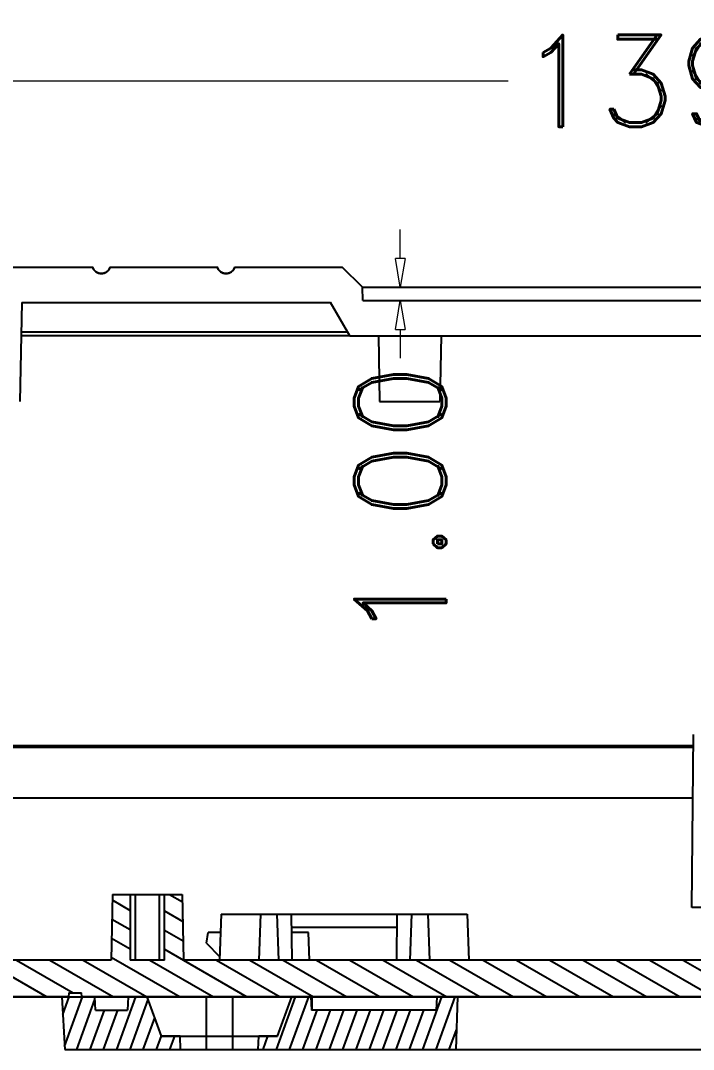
# Model space of a CAD drawing. Extents: x 3002 to 3805, y -1490 to -963.
# Drawn here: x 3356.8 to 3408.1, y -1262.2 to -1183.8 of the extents above; entities that cross this region are included whole.
import ezdxf

# ---------------------------------------------------------------- set-up
doc = ezdxf.new("R2010")
doc.units = 0
doc.header["$LTSCALE"] = 30.734
doc.header["$PDMODE"] = 3
doc.header["$PDSIZE"] = 0.3125
doc.layers.get('0').update_dxf_attribs({"linetype": 'CONTINUOUS'})
doc.layers.get('Defpoints').update_dxf_attribs({"linetype": 'CONTINUOUS'})
doc.layers.add('6', color=7, linetype='CONTINUOUS')
doc.layers.add('dim', color=3, linetype='CONTINUOUS', lineweight=9)
doc.styles.add('LongTou', font='romand.shx', dxfattribs={"bigfont": 'whgdtxt.shx'})
doc.dimstyles.new('YanXiu', dxfattribs={"dimtxt": 7, "dimasz": 2.2, "dimexe": 1, "dimexo": 0, "dimgap": 0.66, "dimtad": 0, "dimzin": 1, "dimdsep": 46, "dimtxsty": 'LongTou', "dimblk": 'CLOSEDBLANK', "dimcen": 0, "dimclrd": 3, "dimclre": 3, "dimclrt": 7, "dimazin": 0, "dimtfac": 1, "dimtofl": 0, "dimtmove": 0, "dimatfit": 3, "dimldrblk": 'CLOSEDBLANK', "dimfxl": 1, "dimlwd": 5, "dimlwe": 5, "dimarcsym": 0})

# ---------------------------------------------------------------- blocks, each defined once
blk = doc.blocks.new('_ClosedBlank')
at = {"color": 0, "linetype": 'ByBlock', "lineweight": -2}
for p, q in [((-1, 0.167), (0, 0)), ((-1, 0.167), (-1, -0.167)), ((0, 0), (-1, -0.167))]:
    blk.add_line(p, q, dxfattribs=at)
blk = doc.blocks.new('*D22')
at = {"layer": 'Defpoints', "color": 0}
for p in [(3481.339, -1188.38), (3341.644, -1239.009), (3481.339, -1239.009)]:
    blk.add_point(p, dxfattribs=at)
at = {"layer": 'dim', "color": 3, "lineweight": 5}
for p, q in [((3341.644, -1239.009), (3341.644, -1187.38)), ((3481.339, -1239.009), (3481.339, -1187.38)), ((3343.844, -1188.38), (3393.998, -1188.38)), ((3479.139, -1188.38), (3428.984, -1188.38))]:
    blk.add_line(p, q, dxfattribs=at)
at = {"layer": 'dim', "color": 3, "lineweight": 5, "xscale": 2.2, "yscale": 2.2, "zscale": 2.2, "rotation": 180}
blk.add_blockref('_ClosedBlank', (3341.644, -1188.38), dxfattribs=at)
at = {"layer": 'dim', "color": 3, "lineweight": 5, "xscale": 2.2, "yscale": 2.2, "zscale": 2.2}
blk.add_blockref('_ClosedBlank', (3481.339, -1188.38), dxfattribs=at)
at = {"layer": 'dim', "color": 7, "insert": (3411.491, -1188.38), "char_height": 7, "attachment_point": 5, "style": 'LongTou'}
blk.add_mtext('139.69', dxfattribs=at)
blk = doc.blocks.new('*D9')
at = {"layer": 'Defpoints', "color": 0}
for p in [(3386.115, -1204.106), (3385.761, -1205.106), (3386.115, -1205.106)]:
    blk.add_point(p, dxfattribs=at)
at = {"layer": 'dim', "color": 3, "lineweight": 5}
for p, q in [((3385.761, -1201.906), (3385.761, -1199.706)), ((3386.115, -1204.106), (3384.761, -1204.106)), ((3386.115, -1205.106), (3384.761, -1205.106)), ((3385.761, -1207.306), (3385.761, -1209.506))]:
    blk.add_line(p, q, dxfattribs=at)
at = {"layer": 'dim', "color": 3, "lineweight": 5, "xscale": 2.2, "yscale": 2.2, "zscale": 2.2}
for p, rotation in [((3385.761, -1204.106), 270), ((3385.761, -1205.106), 90)]:
    blk.add_blockref('_ClosedBlank', p, dxfattribs=dict(at, rotation=rotation))
at = {"layer": 'dim', "color": 7, "insert": (3385.761, -1220.5), "char_height": 7, "attachment_point": 5, "rotation": 90, "style": 'LongTou'}
blk.add_mtext('1.00', dxfattribs=at)

msp = doc.modelspace()

# ---------------------------------------------------------------- hatches: boundary and pattern name
at = {"linetype": 'Continuous'}
h = msp.add_hatch(dxfattribs=at)
h.set_pattern_fill('ANSI31', color=2, scale=0.4, angle=285, style=0)
h.set_pattern_definition([(330, (3105.152, -1556.0398), (0.635, 1.0998523), [])])
edge = h.paths.add_edge_path()
edge.add_line((3479.456, -1258.159), (3462.491, -1258.159))
edge.add_line((3462.491, -1258.159), (3462.475, -1257.859))
edge.add_line((3462.475, -1257.859), (3461.507, -1257.859))
edge.add_line((3461.507, -1257.859), (3461.491, -1258.159))
edge.add_line((3461.491, -1258.159), (3361.491, -1258.159))
edge.add_line((3361.491, -1258.159), (3361.475, -1257.859))
edge.add_line((3361.475, -1257.859), (3360.507, -1257.859))
edge.add_line((3360.507, -1257.859), (3360.491, -1258.159))
edge.add_line((3360.491, -1258.159), (3343.526, -1258.159))
edge.add_spline(control_points=[(3343.526, -1258.159), (3343.516, -1258.159), (3343.495, -1258.158), (3343.465, -1258.158), (3343.434, -1258.157), (3343.403, -1258.156), (3343.372, -1258.155), (3343.341, -1258.153), (3343.31, -1258.151), (3343.279, -1258.148), (3343.248, -1258.146), (3343.216, -1258.143), (3343.185, -1258.139), (3343.154, -1258.135), (3343.122, -1258.131), (3343.091, -1258.127), (3343.059, -1258.122), (3343.027, -1258.117), (3342.996, -1258.111), (3342.964, -1258.105), (3342.932, -1258.099), (3342.9, -1258.093), (3342.868, -1258.086), (3342.837, -1258.078), (3342.805, -1258.071), (3342.773, -1258.063), (3342.741, -1258.054), (3342.71, -1258.045), (3342.678, -1258.036), (3342.646, -1258.027), (3342.614, -1258.017), (3342.583, -1258.006), (3342.551, -1257.996), (3342.52, -1257.985), (3342.488, -1257.973), (3342.457, -1257.962), (3342.425, -1257.949), (3342.394, -1257.937), (3342.363, -1257.924), (3342.332, -1257.911), (3342.301, -1257.897), (3342.27, -1257.883), (3342.239, -1257.869), (3342.209, -1257.854), (3342.178, -1257.839), (3342.148, -1257.823), (3342.117, -1257.807), (3342.087, -1257.791), (3342.057, -1257.775), (3342.028, -1257.758), (3341.998, -1257.74), (3341.968, -1257.723), (3341.939, -1257.705), (3341.91, -1257.686), (3341.881, -1257.668), (3341.852, -1257.648), (3341.824, -1257.629), (3341.796, -1257.609), (3341.768, -1257.589), (3341.74, -1257.569), (3341.712, -1257.548), (3341.685, -1257.527), (3341.657, -1257.506), (3341.631, -1257.484), (3341.604, -1257.462), (3341.577, -1257.44), (3341.551, -1257.417), (3341.525, -1257.394), (3341.5, -1257.371), (3341.474, -1257.347), (3341.449, -1257.324), (3341.424, -1257.3), (3341.4, -1257.275), (3341.376, -1257.251), (3341.352, -1257.226), (3341.328, -1257.201), (3341.305, -1257.175), (3341.282, -1257.15), (3341.259, -1257.124), (3341.237, -1257.098), (3341.215, -1257.071), (3341.193, -1257.045), (3341.172, -1257.018), (3341.151, -1256.991), (3341.13, -1256.964), (3341.109, -1256.936), (3341.089, -1256.909), (3341.07, -1256.881), (3341.05, -1256.853), (3341.031, -1256.825), (3341.013, -1256.797), (3340.994, -1256.768), (3340.976, -1256.74), (3340.959, -1256.711), (3340.941, -1256.682), (3340.924, -1256.653), (3340.908, -1256.624), (3340.892, -1256.594), (3340.876, -1256.565), (3340.86, -1256.535), (3340.845, -1256.506), (3340.831, -1256.476), (3340.816, -1256.446), (3340.802, -1256.416), (3340.789, -1256.386), (3340.775, -1256.356), (3340.762, -1256.326), (3340.75, -1256.296), (3340.738, -1256.265), (3340.726, -1256.235), (3340.714, -1256.205), (3340.703, -1256.174), (3340.692, -1256.144), (3340.682, -1256.113), (3340.672, -1256.083), (3340.662, -1256.053), (3340.653, -1256.022), (3340.644, -1255.992), (3340.635, -1255.961), (3340.627, -1255.931), (3340.619, -1255.9), (3340.611, -1255.87), (3340.604, -1255.839), (3340.597, -1255.809), (3340.591, -1255.779), (3340.584, -1255.748), (3340.579, -1255.718), (3340.573, -1255.688), (3340.568, -1255.658), (3340.564, -1255.637), (3340.563, -1255.627)], knot_values=[0, 0, 0, 0, 0.030502, 0.061117, 0.091845, 0.122683, 0.153631, 0.184689, 0.215854, 0.247126, 0.278504, 0.309986, 0.341571, 0.373258, 0.405046, 0.436933, 0.468918, 0.500999, 0.533176, 0.565447, 0.59781, 0.630264, 0.662807, 0.695438, 0.728155, 0.760957, 0.793841, 0.826807, 0.859852, 0.892976, 0.926175, 0.959448, 0.992794, 1.026211, 1.059696, 1.093249, 1.126866, 1.160547, 1.194289, 1.228089, 1.261947, 1.295861, 1.329827, 1.363844, 1.397911, 1.432024, 1.466182, 1.500383, 1.534624, 1.568904, 1.603219, 1.637569, 1.67195, 1.706361, 1.7408, 1.775263, 1.80975, 1.844256, 1.878782, 1.913323, 1.947878, 1.982444, 2.01702, 2.051602, 2.08619, 2.120779, 2.155369, 2.189956, 2.224538, 2.259114, 2.29368, 2.328235, 2.362777, 2.397302, 2.431809, 2.466295, 2.500758, 2.535197, 2.569608, 2.603989, 2.638339, 2.672655, 2.706934, 2.741175, 2.775376, 2.809534, 2.843647, 2.877714, 2.911731, 2.945698, 2.979611, 3.013469, 3.04727, 3.081011, 3.114692, 3.148309, 3.181862, 3.215347, 3.248764, 3.28211, 3.315383, 3.348583, 3.381706, 3.414751, 3.447717, 3.480601, 3.513403, 3.54612, 3.578751, 3.611294, 3.643748, 3.676111, 3.708382, 3.740559, 3.77264, 3.804625, 3.836513, 3.8683, 3.899987, 3.931573, 3.963055, 3.994432, 4.025704, 4.056869, 4.087927, 4.118875, 4.149714, 4.180441, 4.211056, 4.241558, 4.241558, 4.241558, 4.241558], degree=3, periodic=0)
edge.add_spline(control_points=[(3340.563, -1255.627), (3340.542, -1255.498), (3340.502, -1255.24), (3340.443, -1254.853), (3340.385, -1254.465), (3340.328, -1254.078), (3340.272, -1253.69), (3340.218, -1253.302), (3340.165, -1252.913), (3340.113, -1252.525), (3340.063, -1252.136), (3340.013, -1251.747), (3339.965, -1251.358), (3339.919, -1250.969), (3339.873, -1250.579), (3339.829, -1250.19), (3339.786, -1249.8), (3339.745, -1249.41), (3339.704, -1249.02), (3339.665, -1248.63), (3339.628, -1248.24), (3339.591, -1247.849), (3339.556, -1247.459), (3339.522, -1247.068), (3339.489, -1246.678), (3339.458, -1246.287), (3339.428, -1245.896), (3339.399, -1245.505), (3339.371, -1245.114), (3339.345, -1244.723), (3339.32, -1244.332), (3339.297, -1243.941), (3339.274, -1243.55), (3339.26, -1243.289), (3339.253, -1243.159)], knot_values=[0, 0, 0, 0, 0.391812, 0.783655, 1.175528, 1.567428, 1.959353, 2.351301, 2.74327, 3.135258, 3.527263, 3.919282, 4.311314, 4.703356, 5.095407, 5.487464, 5.879525, 6.271588, 6.663651, 7.055712, 7.447769, 7.83982, 8.231862, 8.623894, 9.015913, 9.407918, 9.799906, 10.191875, 10.583823, 10.975748, 11.367648, 11.75952, 12.151364, 12.543176, 12.543176, 12.543176, 12.543176], degree=3, periodic=0)
edge.add_line((3339.253, -1243.159), (3338.991, -1238.159))
edge.add_line((3338.991, -1238.159), (3340.741, -1238.159))
edge.add_line((3340.741, -1238.159), (3340.776, -1239.159))
edge.add_line((3340.776, -1239.159), (3341.687, -1239.159))
edge.add_line((3341.687, -1239.159), (3342.049, -1243.012))
edge.add_spline(control_points=[(3342.049, -1243.012), (3342.056, -1243.141), (3342.07, -1243.399), (3342.092, -1243.787), (3342.116, -1244.174), (3342.141, -1244.561), (3342.167, -1244.949), (3342.194, -1245.336), (3342.223, -1245.723), (3342.253, -1246.11), (3342.284, -1246.497), (3342.316, -1246.884), (3342.35, -1247.271), (3342.385, -1247.657), (3342.422, -1248.044), (3342.459, -1248.43), (3342.498, -1248.816), (3342.538, -1249.203), (3342.58, -1249.589), (3342.623, -1249.975), (3342.667, -1250.36), (3342.712, -1250.746), (3342.759, -1251.131), (3342.806, -1251.517), (3342.856, -1251.902), (3342.906, -1252.287), (3342.958, -1252.671), (3343.011, -1253.056), (3343.065, -1253.44), (3343.12, -1253.824), (3343.177, -1254.208), (3343.235, -1254.592), (3343.294, -1254.975), (3343.335, -1255.231), (3343.355, -1255.359)], knot_values=[0, 0, 0, 0, 0.387998, 0.776028, 1.164088, 1.552175, 1.940289, 2.328425, 2.716583, 3.10476, 3.492954, 3.881163, 4.269385, 4.657617, 5.045858, 5.434106, 5.822357, 6.210611, 6.598865, 6.987117, 7.375364, 7.763605, 8.151837, 8.540059, 8.928268, 9.316462, 9.704639, 10.092797, 10.480934, 10.869047, 11.257134, 11.645194, 12.033224, 12.421222, 12.421222, 12.421222, 12.421222], degree=3, periodic=0)
edge.add_line((3343.355, -1255.359), (3363.741, -1255.359))
edge.add_line((3363.741, -1255.359), (3363.828, -1250.359))
edge.add_line((3363.828, -1250.359), (3365.191, -1250.359))
edge.add_line((3365.191, -1250.359), (3365.191, -1255.359))
edge.add_line((3365.191, -1255.359), (3367.791, -1255.359))
edge.add_line((3367.791, -1255.359), (3367.791, -1250.359))
edge.add_line((3367.791, -1250.359), (3369.154, -1250.359))
edge.add_line((3369.154, -1250.359), (3369.241, -1255.359))
edge.add_line((3369.241, -1255.359), (3453.741, -1255.359))
edge.add_line((3453.741, -1255.359), (3453.828, -1250.359))
edge.add_line((3453.828, -1250.359), (3455.191, -1250.359))
edge.add_line((3455.191, -1250.359), (3455.191, -1255.359))
edge.add_line((3455.191, -1255.359), (3457.791, -1255.359))
edge.add_line((3457.791, -1255.359), (3457.791, -1250.359))
edge.add_line((3457.791, -1250.359), (3459.154, -1250.359))
edge.add_line((3459.154, -1250.359), (3459.241, -1255.359))
edge.add_line((3459.241, -1255.359), (3479.627, -1255.359))
edge.add_spline(control_points=[(3479.627, -1255.359), (3479.647, -1255.231), (3479.688, -1254.975), (3479.747, -1254.592), (3479.805, -1254.208), (3479.862, -1253.824), (3479.917, -1253.44), (3479.972, -1253.056), (3480.025, -1252.671), (3480.076, -1252.287), (3480.127, -1251.902), (3480.176, -1251.517), (3480.224, -1251.131), (3480.27, -1250.746), (3480.316, -1250.36), (3480.36, -1249.975), (3480.402, -1249.589), (3480.444, -1249.203), (3480.484, -1248.816), (3480.523, -1248.43), (3480.561, -1248.044), (3480.597, -1247.657), (3480.632, -1247.271), (3480.666, -1246.884), (3480.698, -1246.497), (3480.73, -1246.11), (3480.76, -1245.723), (3480.788, -1245.336), (3480.816, -1244.949), (3480.842, -1244.561), (3480.866, -1244.174), (3480.89, -1243.787), (3480.912, -1243.399), (3480.926, -1243.141), (3480.933, -1243.012)], knot_values=[0, 0, 0, 0, 0.387998, 0.776028, 1.164088, 1.552175, 1.940289, 2.328425, 2.716583, 3.10476, 3.492954, 3.881163, 4.269385, 4.657617, 5.045858, 5.434106, 5.822357, 6.210611, 6.598865, 6.987117, 7.375364, 7.763605, 8.151837, 8.540059, 8.928268, 9.316462, 9.704639, 10.092797, 10.480934, 10.869047, 11.257134, 11.645194, 12.033224, 12.421222, 12.421222, 12.421222, 12.421222], degree=3, periodic=0)
edge.add_line((3480.933, -1243.012), (3481.295, -1239.159))
edge.add_line((3481.295, -1239.159), (3482.206, -1239.159))
edge.add_line((3482.206, -1239.159), (3482.241, -1238.159))
edge.add_line((3482.241, -1238.159), (3483.991, -1238.159))
edge.add_line((3483.991, -1238.159), (3483.729, -1243.159))
edge.add_spline(control_points=[(3483.729, -1243.159), (3483.722, -1243.289), (3483.708, -1243.55), (3483.686, -1243.941), (3483.662, -1244.332), (3483.637, -1244.723), (3483.611, -1245.114), (3483.583, -1245.505), (3483.554, -1245.896), (3483.524, -1246.287), (3483.493, -1246.678), (3483.46, -1247.068), (3483.426, -1247.459), (3483.391, -1247.849), (3483.355, -1248.24), (3483.317, -1248.63), (3483.278, -1249.02), (3483.238, -1249.41), (3483.196, -1249.8), (3483.153, -1250.19), (3483.109, -1250.579), (3483.064, -1250.969), (3483.017, -1251.358), (3482.969, -1251.747), (3482.92, -1252.136), (3482.869, -1252.525), (3482.817, -1252.913), (3482.764, -1253.302), (3482.71, -1253.69), (3482.655, -1254.078), (3482.598, -1254.465), (3482.54, -1254.853), (3482.48, -1255.24), (3482.44, -1255.498), (3482.419, -1255.627)], knot_values=[0, 0, 0, 0, 0.391812, 0.783655, 1.175528, 1.567428, 1.959353, 2.351301, 2.74327, 3.135258, 3.527263, 3.919282, 4.311314, 4.703356, 5.095407, 5.487464, 5.879525, 6.271588, 6.663651, 7.055712, 7.447769, 7.83982, 8.231862, 8.623894, 9.015913, 9.407918, 9.799906, 10.191875, 10.583823, 10.975748, 11.367648, 11.75952, 12.151364, 12.543176, 12.543176, 12.543176, 12.543176], degree=3, periodic=0)
edge.add_spline(control_points=[(3482.419, -1255.627), (3482.418, -1255.637), (3482.415, -1255.658), (3482.409, -1255.688), (3482.404, -1255.718), (3482.398, -1255.748), (3482.392, -1255.779), (3482.385, -1255.809), (3482.378, -1255.839), (3482.371, -1255.87), (3482.363, -1255.9), (3482.355, -1255.931), (3482.347, -1255.961), (3482.338, -1255.992), (3482.329, -1256.022), (3482.32, -1256.053), (3482.31, -1256.083), (3482.3, -1256.113), (3482.29, -1256.144), (3482.279, -1256.174), (3482.268, -1256.205), (3482.257, -1256.235), (3482.245, -1256.265), (3482.233, -1256.296), (3482.22, -1256.326), (3482.207, -1256.356), (3482.194, -1256.386), (3482.18, -1256.416), (3482.166, -1256.446), (3482.152, -1256.476), (3482.137, -1256.506), (3482.122, -1256.535), (3482.106, -1256.565), (3482.091, -1256.594), (3482.074, -1256.624), (3482.058, -1256.653), (3482.041, -1256.682), (3482.024, -1256.711), (3482.006, -1256.74), (3481.988, -1256.768), (3481.97, -1256.797), (3481.951, -1256.825), (3481.932, -1256.853), (3481.913, -1256.881), (3481.893, -1256.909), (3481.873, -1256.936), (3481.852, -1256.964), (3481.832, -1256.991), (3481.811, -1257.018), (3481.789, -1257.045), (3481.768, -1257.071), (3481.746, -1257.098), (3481.723, -1257.124), (3481.7, -1257.15), (3481.677, -1257.175), (3481.654, -1257.201), (3481.631, -1257.226), (3481.607, -1257.251), (3481.582, -1257.275), (3481.558, -1257.3), (3481.533, -1257.324), (3481.508, -1257.347), (3481.483, -1257.371), (3481.457, -1257.394), (3481.431, -1257.417), (3481.405, -1257.44), (3481.378, -1257.462), (3481.352, -1257.484), (3481.325, -1257.506), (3481.298, -1257.527), (3481.27, -1257.548), (3481.243, -1257.569), (3481.215, -1257.589), (3481.187, -1257.609), (3481.158, -1257.629), (3481.13, -1257.648), (3481.101, -1257.668), (3481.072, -1257.686), (3481.043, -1257.705), (3481.014, -1257.723), (3480.984, -1257.74), (3480.955, -1257.758), (3480.925, -1257.775), (3480.895, -1257.791), (3480.865, -1257.807), (3480.835, -1257.823), (3480.804, -1257.839), (3480.774, -1257.854), (3480.743, -1257.869), (3480.712, -1257.883), (3480.681, -1257.897), (3480.65, -1257.911), (3480.619, -1257.924), (3480.588, -1257.937), (3480.557, -1257.949), (3480.526, -1257.962), (3480.494, -1257.973), (3480.463, -1257.985), (3480.431, -1257.996), (3480.4, -1258.006), (3480.368, -1258.017), (3480.336, -1258.027), (3480.305, -1258.036), (3480.273, -1258.045), (3480.241, -1258.054), (3480.209, -1258.063), (3480.177, -1258.071), (3480.146, -1258.078), (3480.114, -1258.086), (3480.082, -1258.093), (3480.05, -1258.099), (3480.018, -1258.105), (3479.987, -1258.111), (3479.955, -1258.117), (3479.923, -1258.122), (3479.892, -1258.127), (3479.86, -1258.131), (3479.829, -1258.135), (3479.797, -1258.139), (3479.766, -1258.143), (3479.734, -1258.146), (3479.703, -1258.148), (3479.672, -1258.151), (3479.641, -1258.153), (3479.61, -1258.155), (3479.579, -1258.156), (3479.548, -1258.157), (3479.517, -1258.158), (3479.487, -1258.158), (3479.467, -1258.159), (3479.456, -1258.159)], knot_values=[0, 0, 0, 0, 0.030502, 0.061117, 0.091845, 0.122683, 0.153631, 0.184689, 0.215854, 0.247126, 0.278504, 0.309986, 0.341571, 0.373258, 0.405046, 0.436933, 0.468918, 0.500999, 0.533176, 0.565447, 0.59781, 0.630264, 0.662807, 0.695438, 0.728155, 0.760957, 0.793841, 0.826807, 0.859852, 0.892976, 0.926175, 0.959448, 0.992794, 1.026211, 1.059696, 1.093249, 1.126866, 1.160547, 1.194289, 1.228089, 1.261947, 1.295861, 1.329827, 1.363844, 1.397911, 1.432024, 1.466182, 1.500383, 1.534624, 1.568904, 1.603219, 1.637569, 1.67195, 1.706361, 1.7408, 1.775263, 1.80975, 1.844256, 1.878782, 1.913323, 1.947878, 1.982444, 2.01702, 2.051602, 2.08619, 2.120779, 2.155369, 2.189956, 2.224538, 2.259114, 2.29368, 2.328235, 2.362777, 2.397302, 2.431809, 2.466295, 2.500758, 2.535197, 2.569608, 2.603989, 2.638339, 2.672655, 2.706934, 2.741175, 2.775376, 2.809534, 2.843647, 2.877714, 2.911731, 2.945698, 2.979611, 3.013469, 3.04727, 3.081011, 3.114692, 3.148309, 3.181862, 3.215347, 3.248764, 3.28211, 3.315383, 3.348583, 3.381706, 3.414751, 3.447717, 3.480601, 3.513403, 3.54612, 3.578751, 3.611294, 3.643748, 3.676111, 3.708382, 3.740559, 3.77264, 3.804625, 3.836513, 3.8683, 3.899987, 3.931573, 3.963055, 3.994432, 4.025704, 4.056869, 4.087927, 4.118875, 4.149714, 4.180441, 4.211056, 4.241558, 4.241558, 4.241558, 4.241558], degree=3, periodic=0)
h = msp.add_hatch(dxfattribs=at)
h.set_pattern_fill('ANSI31', color=2, scale=0.3, angle=205, style=0)
h.set_pattern_definition([(250, (3105.152, -1556.0398), (0.8950572, -0.3257742), [])])
h.paths.add_polyline_path([(3360.201, -1262.159), (3369.032, -1262.159), (3368.997, -1261.159), (3367.583, -1261.159), (3366.491, -1258.159), (3365.044, -1258.159), (3364.991, -1259.159), (3362.544, -1259.159), (3362.491, -1258.159), (3359.991, -1258.159)])
h.paths.add_polyline_path([(3374.95, -1262.159), (3389.991, -1262.159), (3390.131, -1258.159), (3388.544, -1258.159), (3388.491, -1259.159), (3378.991, -1259.159), (3378.939, -1258.159), (3377.491, -1258.159), (3376.399, -1261.159), (3374.985, -1261.159)])
h.paths.add_polyline_path([(3419.991, -1262.159), (3435.032, -1262.159), (3434.997, -1261.159), (3433.583, -1261.159), (3432.491, -1258.159), (3431.044, -1258.159), (3430.991, -1259.159), (3421.491, -1259.159), (3421.439, -1258.159), (3419.851, -1258.159)])
h.paths.add_polyline_path([(3440.95, -1262.159), (3449.782, -1262.159), (3449.991, -1258.159), (3447.491, -1258.159), (3447.439, -1259.159), (3444.991, -1259.159), (3444.939, -1258.159), (3443.491, -1258.159), (3442.399, -1261.159), (3440.985, -1261.159)])

# ---------------------------------------------------------------- linework, layer by layer
at = {"color": 7, "linetype": 'Continuous'}
for p, q in [((3354.162, -1202.559), (3362.32, -1202.559)), ((3354.162, -1202.559), (3362.32, -1202.559)), ((3363.662, -1202.559), (3371.82, -1202.559)), ((3363.662, -1202.559), (3371.82, -1202.559)), ((3373.162, -1202.559), (3381.331, -1202.559)), ((3373.162, -1202.559), (3381.331, -1202.559)), ((3382.879, -1204.106), (3381.331, -1202.559)), ((3382.879, -1204.106), (3381.331, -1202.559)), ((3382.914, -1205.106), (3382.879, -1204.106)), ((3382.914, -1205.106), (3382.879, -1204.106)), ((3382.879, -1204.106), (3454.103, -1204.106)), ((3356.923, -1205.259), (3356.791, -1212.806)), ((3356.923, -1205.259), (3356.791, -1212.806)), ((3356.923, -1205.259), (3380.461, -1205.259)), ((3356.923, -1205.259), (3380.461, -1205.259)), ((3381.932, -1207.806), (3380.461, -1205.259)), ((3381.932, -1207.806), (3380.461, -1205.259)), ((3382.914, -1205.106), (3454.068, -1205.106)), ((3382.914, -1205.106), (3454.068, -1205.106)), ((3356.884, -1207.487), (3381.748, -1207.487)), ((3356.879, -1207.777), (3381.932, -1207.777)), ((3381.932, -1207.806), (3455.05, -1207.806)), ((3381.932, -1207.806), (3455.05, -1207.806)), ((3384.104, -1207.806), (3384.191, -1212.806)), ((3388.878, -1207.806), (3388.791, -1212.806)), ((3384.191, -1212.806), (3388.791, -1212.806)), ((3353.707, -1239.009), (3408.098, -1239.009)), ((3363.828, -1250.359), (3363.741, -1255.359)), ((3363.828, -1250.359), (3365.191, -1250.359)), ((3365.191, -1250.359), (3365.191, -1255.359)), ((3367.791, -1255.359), (3367.791, -1250.359)), ((3367.791, -1250.359), (3369.154, -1250.359)), ((3369.154, -1250.359), (3369.241, -1255.359)), ((3363.741, -1255.359), (3343.355, -1255.359)), ((3367.791, -1255.359), (3365.191, -1255.359)), ((3453.741, -1255.359), (3369.241, -1255.359)), ((3360.507, -1257.859), (3360.491, -1258.159)), ((3360.507, -1257.859), (3361.475, -1257.859)), ((3361.491, -1258.159), (3361.475, -1257.859)), ((3360.491, -1258.159), (3343.526, -1258.159)), ((3359.991, -1258.159), (3360.201, -1262.159)), ((3359.991, -1258.159), (3362.491, -1258.159)), ((3461.491, -1258.159), (3361.491, -1258.159)), ((3362.544, -1259.159), (3362.491, -1258.159)), ((3365.044, -1258.159), (3364.991, -1259.159)), ((3365.044, -1258.159), (3366.491, -1258.159)), ((3367.583, -1261.159), (3366.491, -1258.159)), ((3376.399, -1261.159), (3377.491, -1258.159)), ((3377.491, -1258.159), (3378.939, -1258.159)), ((3378.939, -1258.159), (3378.991, -1259.159)), ((3388.544, -1258.159), (3388.491, -1259.159)), ((3388.544, -1258.159), (3390.131, -1258.159)), ((3390.131, -1258.159), (3389.991, -1262.159)), ((3362.544, -1259.159), (3364.991, -1259.159)), ((3388.491, -1259.159), (3378.991, -1259.159)), ((3368.997, -1261.159), (3367.583, -1261.159)), ((3369.032, -1262.159), (3368.997, -1261.159)), ((3374.95, -1262.159), (3374.985, -1261.159)), ((3376.399, -1261.159), (3374.985, -1261.159)), ((3360.201, -1262.159), (3369.032, -1262.159)), ((3374.95, -1262.159), (3389.991, -1262.159))]:
    msp.add_line(p, q, dxfattribs=at)
for centre in [(3362.991, -1202.359), (3372.491, -1202.359)]:
    msp.add_arc(centre, 0.7, 196.60127, 343.39873, dxfattribs=at)
at = {"color": 7, "linetype": 'Continuous', "start_tangent": (-0.28571, -0.958316), "end_tangent": (-0.28571, 0.958316)}
for points in [[(3363.662, -1202.559), (3363.659, -1202.569), (3363.656, -1202.579), (3363.652, -1202.589), (3363.648, -1202.599), (3363.645, -1202.61), (3363.641, -1202.62), (3363.636, -1202.63), (3363.632, -1202.641), (3363.627, -1202.651), (3363.622, -1202.662), (3363.617, -1202.672), (3363.614, -1202.678), (3363.611, -1202.683), (3363.609, -1202.688), (3363.606, -1202.693), (3363.603, -1202.699), (3363.6, -1202.704), (3363.597, -1202.709), (3363.594, -1202.715), (3363.591, -1202.72), (3363.587, -1202.725), (3363.584, -1202.73), (3363.581, -1202.736), (3363.577, -1202.741), (3363.574, -1202.746), (3363.57, -1202.752), (3363.567, -1202.757), (3363.563, -1202.762), (3363.559, -1202.767), (3363.556, -1202.773), (3363.552, -1202.778), (3363.548, -1202.783), (3363.544, -1202.788), (3363.54, -1202.793), (3363.536, -1202.799), (3363.531, -1202.804), (3363.527, -1202.809), (3363.523, -1202.814), (3363.518, -1202.819), (3363.514, -1202.824), (3363.509, -1202.829), (3363.505, -1202.834), (3363.5, -1202.839), (3363.495, -1202.844), (3363.49, -1202.849), (3363.485, -1202.854), (3363.48, -1202.859), (3363.475, -1202.864), (3363.47, -1202.869), (3363.465, -1202.874), (3363.46, -1202.878), (3363.455, -1202.883), (3363.449, -1202.888), (3363.444, -1202.892), (3363.438, -1202.897), (3363.433, -1202.902), (3363.427, -1202.906), (3363.421, -1202.911), (3363.416, -1202.915), (3363.41, -1202.92), (3363.404, -1202.924), (3363.398, -1202.928), (3363.392, -1202.933), (3363.386, -1202.937), (3363.379, -1202.941), (3363.373, -1202.945), (3363.367, -1202.949), (3363.361, -1202.953), (3363.354, -1202.957), (3363.348, -1202.961), (3363.341, -1202.965), (3363.334, -1202.969), (3363.328, -1202.972), (3363.321, -1202.976), (3363.314, -1202.98), (3363.307, -1202.983), (3363.3, -1202.986), (3363.293, -1202.99), (3363.286, -1202.993), (3363.279, -1202.996), (3363.272, -1203), (3363.265, -1203.003), (3363.258, -1203.006), (3363.251, -1203.009), (3363.243, -1203.012), (3363.236, -1203.014), (3363.228, -1203.017), (3363.221, -1203.02), (3363.213, -1203.022), (3363.206, -1203.025), (3363.198, -1203.027), (3363.191, -1203.029), (3363.183, -1203.032), (3363.175, -1203.034), (3363.168, -1203.036), (3363.16, -1203.038), (3363.152, -1203.04), (3363.144, -1203.042), (3363.136, -1203.043), (3363.128, -1203.045), (3363.12, -1203.046), (3363.113, -1203.048), (3363.105, -1203.049), (3363.097, -1203.051), (3363.088, -1203.052), (3363.08, -1203.053), (3363.072, -1203.054), (3363.064, -1203.055), (3363.056, -1203.056), (3363.048, -1203.056), (3363.04, -1203.057), (3363.032, -1203.057), (3363.024, -1203.058), (3363.016, -1203.058), (3363.007, -1203.058), (3362.999, -1203.058), (3362.991, -1203.059), (3362.983, -1203.058), (3362.975, -1203.058), (3362.967, -1203.058), (3362.959, -1203.058), (3362.95, -1203.057), (3362.942, -1203.057), (3362.934, -1203.056), (3362.926, -1203.056), (3362.918, -1203.055), (3362.91, -1203.054), (3362.902, -1203.053), (3362.894, -1203.052), (3362.886, -1203.051), (3362.878, -1203.049), (3362.87, -1203.048), (3362.862, -1203.046), (3362.854, -1203.045), (3362.846, -1203.043), (3362.838, -1203.042), (3362.83, -1203.04), (3362.822, -1203.038), (3362.815, -1203.036), (3362.807, -1203.034), (3362.799, -1203.032), (3362.792, -1203.029), (3362.784, -1203.027), (3362.776, -1203.025), (3362.769, -1203.022), (3362.761, -1203.02), (3362.754, -1203.017), (3362.746, -1203.014), (3362.739, -1203.012), (3362.732, -1203.009), (3362.724, -1203.006), (3362.717, -1203.003), (3362.71, -1203), (3362.703, -1202.996), (3362.696, -1202.993), (3362.689, -1202.99), (3362.682, -1202.986), (3362.675, -1202.983), (3362.668, -1202.98), (3362.661, -1202.976), (3362.655, -1202.972), (3362.648, -1202.969), (3362.641, -1202.965), (3362.635, -1202.961), (3362.628, -1202.957), (3362.622, -1202.953), (3362.615, -1202.949), (3362.609, -1202.945), (3362.603, -1202.941), (3362.597, -1202.937), (3362.591, -1202.933), (3362.584, -1202.928), (3362.578, -1202.924), (3362.573, -1202.92), (3362.567, -1202.915), (3362.561, -1202.911), (3362.555, -1202.906), (3362.55, -1202.902), (3362.544, -1202.897), (3362.538, -1202.892), (3362.533, -1202.888), (3362.528, -1202.883), (3362.522, -1202.878), (3362.517, -1202.874), (3362.512, -1202.869), (3362.507, -1202.864), (3362.502, -1202.859), (3362.497, -1202.854), (3362.492, -1202.849), (3362.487, -1202.844), (3362.482, -1202.839), (3362.478, -1202.834), (3362.473, -1202.829), (3362.468, -1202.824), (3362.464, -1202.819), (3362.46, -1202.814), (3362.455, -1202.809), (3362.451, -1202.804), (3362.447, -1202.799), (3362.443, -1202.793), (3362.439, -1202.788), (3362.435, -1202.783), (3362.431, -1202.778), (3362.427, -1202.773), (3362.423, -1202.767), (3362.419, -1202.762), (3362.416, -1202.757), (3362.412, -1202.752), (3362.408, -1202.746), (3362.405, -1202.741), (3362.401, -1202.736), (3362.398, -1202.73), (3362.395, -1202.725), (3362.392, -1202.72), (3362.388, -1202.715), (3362.385, -1202.709), (3362.382, -1202.704), (3362.379, -1202.699), (3362.376, -1202.693), (3362.374, -1202.688), (3362.371, -1202.683), (3362.368, -1202.678), (3362.365, -1202.672), (3362.36, -1202.662), (3362.355, -1202.651), (3362.351, -1202.641), (3362.346, -1202.63), (3362.342, -1202.62), (3362.338, -1202.61), (3362.334, -1202.599), (3362.33, -1202.589), (3362.327, -1202.579), (3362.323, -1202.569), (3362.32, -1202.559)], [(3373.162, -1202.559), (3373.159, -1202.569), (3373.156, -1202.579), (3373.152, -1202.589), (3373.148, -1202.599), (3373.145, -1202.61), (3373.141, -1202.62), (3373.136, -1202.63), (3373.132, -1202.641), (3373.127, -1202.651), (3373.122, -1202.662), (3373.117, -1202.672), (3373.114, -1202.678), (3373.111, -1202.683), (3373.109, -1202.688), (3373.106, -1202.693), (3373.103, -1202.699), (3373.1, -1202.704), (3373.097, -1202.709), (3373.094, -1202.715), (3373.091, -1202.72), (3373.087, -1202.725), (3373.084, -1202.73), (3373.081, -1202.736), (3373.077, -1202.741), (3373.074, -1202.746), (3373.07, -1202.752), (3373.067, -1202.757), (3373.063, -1202.762), (3373.059, -1202.767), (3373.056, -1202.773), (3373.052, -1202.778), (3373.048, -1202.783), (3373.044, -1202.788), (3373.04, -1202.793), (3373.036, -1202.799), (3373.031, -1202.804), (3373.027, -1202.809), (3373.023, -1202.814), (3373.018, -1202.819), (3373.014, -1202.824), (3373.009, -1202.829), (3373.005, -1202.834), (3373, -1202.839), (3372.995, -1202.844), (3372.99, -1202.849), (3372.985, -1202.854), (3372.98, -1202.859), (3372.975, -1202.864), (3372.97, -1202.869), (3372.965, -1202.874), (3372.96, -1202.878), (3372.955, -1202.883), (3372.949, -1202.888), (3372.944, -1202.892), (3372.938, -1202.897), (3372.933, -1202.902), (3372.927, -1202.906), (3372.921, -1202.911), (3372.916, -1202.915), (3372.91, -1202.92), (3372.904, -1202.924), (3372.898, -1202.928), (3372.892, -1202.933), (3372.886, -1202.937), (3372.879, -1202.941), (3372.873, -1202.945), (3372.867, -1202.949), (3372.861, -1202.953), (3372.854, -1202.957), (3372.848, -1202.961), (3372.841, -1202.965), (3372.834, -1202.969), (3372.828, -1202.972), (3372.821, -1202.976), (3372.814, -1202.98), (3372.807, -1202.983), (3372.8, -1202.986), (3372.793, -1202.99), (3372.786, -1202.993), (3372.779, -1202.996), (3372.772, -1203), (3372.765, -1203.003), (3372.758, -1203.006), (3372.751, -1203.009), (3372.743, -1203.012), (3372.736, -1203.014), (3372.728, -1203.017), (3372.721, -1203.02), (3372.713, -1203.022), (3372.706, -1203.025), (3372.698, -1203.027), (3372.691, -1203.029), (3372.683, -1203.032), (3372.675, -1203.034), (3372.668, -1203.036), (3372.66, -1203.038), (3372.652, -1203.04), (3372.644, -1203.042), (3372.636, -1203.043), (3372.628, -1203.045), (3372.62, -1203.046), (3372.613, -1203.048), (3372.605, -1203.049), (3372.597, -1203.051), (3372.588, -1203.052), (3372.58, -1203.053), (3372.572, -1203.054), (3372.564, -1203.055), (3372.556, -1203.056), (3372.548, -1203.056), (3372.54, -1203.057), (3372.532, -1203.057), (3372.524, -1203.058), (3372.516, -1203.058), (3372.507, -1203.058), (3372.499, -1203.058), (3372.491, -1203.059), (3372.483, -1203.058), (3372.475, -1203.058), (3372.467, -1203.058), (3372.459, -1203.058), (3372.45, -1203.057), (3372.442, -1203.057), (3372.434, -1203.056), (3372.426, -1203.056), (3372.418, -1203.055), (3372.41, -1203.054), (3372.402, -1203.053), (3372.394, -1203.052), (3372.386, -1203.051), (3372.378, -1203.049), (3372.37, -1203.048), (3372.362, -1203.046), (3372.354, -1203.045), (3372.346, -1203.043), (3372.338, -1203.042), (3372.33, -1203.04), (3372.322, -1203.038), (3372.315, -1203.036), (3372.307, -1203.034), (3372.299, -1203.032), (3372.292, -1203.029), (3372.284, -1203.027), (3372.276, -1203.025), (3372.269, -1203.022), (3372.261, -1203.02), (3372.254, -1203.017), (3372.246, -1203.014), (3372.239, -1203.012), (3372.232, -1203.009), (3372.224, -1203.006), (3372.217, -1203.003), (3372.21, -1203), (3372.203, -1202.996), (3372.196, -1202.993), (3372.189, -1202.99), (3372.182, -1202.986), (3372.175, -1202.983), (3372.168, -1202.98), (3372.161, -1202.976), (3372.155, -1202.972), (3372.148, -1202.969), (3372.141, -1202.965), (3372.135, -1202.961), (3372.128, -1202.957), (3372.122, -1202.953), (3372.115, -1202.949), (3372.109, -1202.945), (3372.103, -1202.941), (3372.097, -1202.937), (3372.091, -1202.933), (3372.084, -1202.928), (3372.078, -1202.924), (3372.073, -1202.92), (3372.067, -1202.915), (3372.061, -1202.911), (3372.055, -1202.906), (3372.05, -1202.902), (3372.044, -1202.897), (3372.038, -1202.892), (3372.033, -1202.888), (3372.028, -1202.883), (3372.022, -1202.878), (3372.017, -1202.874), (3372.012, -1202.869), (3372.007, -1202.864), (3372.002, -1202.859), (3371.997, -1202.854), (3371.992, -1202.849), (3371.987, -1202.844), (3371.982, -1202.839), (3371.978, -1202.834), (3371.973, -1202.829), (3371.968, -1202.824), (3371.964, -1202.819), (3371.96, -1202.814), (3371.955, -1202.809), (3371.951, -1202.804), (3371.947, -1202.799), (3371.943, -1202.793), (3371.939, -1202.788), (3371.935, -1202.783), (3371.931, -1202.778), (3371.927, -1202.773), (3371.923, -1202.767), (3371.919, -1202.762), (3371.916, -1202.757), (3371.912, -1202.752), (3371.908, -1202.746), (3371.905, -1202.741), (3371.901, -1202.736), (3371.898, -1202.73), (3371.895, -1202.725), (3371.892, -1202.72), (3371.888, -1202.715), (3371.885, -1202.709), (3371.882, -1202.704), (3371.879, -1202.699), (3371.876, -1202.693), (3371.874, -1202.688), (3371.871, -1202.683), (3371.868, -1202.678), (3371.865, -1202.672), (3371.86, -1202.662), (3371.855, -1202.651), (3371.851, -1202.641), (3371.846, -1202.63), (3371.842, -1202.62), (3371.838, -1202.61), (3371.834, -1202.599), (3371.83, -1202.589), (3371.827, -1202.579), (3371.823, -1202.569), (3371.82, -1202.559)]]:
    msp.add_spline(points, degree=3, dxfattribs=at)
at = {"layer": '6', "color": 7, "linetype": 'Continuous'}
for p, q in [((3407.991, -1251.359), (3408.106, -1238.159)), ((3408.098, -1239.159), (3353.705, -1239.159)), ((3408.064, -1243.012), (3355.133, -1243.012)), ((3363.828, -1250.359), (3363.741, -1255.359)), ((3363.828, -1250.359), (3369.154, -1250.359)), ((3365.191, -1250.359), (3365.191, -1255.359)), ((3365.591, -1255.359), (3365.591, -1250.359)), ((3367.391, -1250.359), (3367.391, -1255.359)), ((3367.791, -1255.359), (3367.791, -1250.359)), ((3369.154, -1250.359), (3369.241, -1255.359)), ((3408.991, -1251.359), (3407.991, -1251.359)), ((3372.113, -1251.859), (3371.991, -1255.359)), ((3372.113, -1251.859), (3390.869, -1251.859)), ((3375.113, -1251.859), (3374.991, -1255.359)), ((3376.369, -1251.859), (3376.491, -1255.359)), ((3377.461, -1251.859), (3377.491, -1255.359)), ((3385.491, -1255.359), (3385.522, -1251.859)), ((3386.613, -1251.859), (3386.491, -1255.359)), ((3387.869, -1251.859), (3387.991, -1255.359)), ((3390.869, -1251.859), (3390.991, -1255.359)), ((3385.513, -1252.859), (3377.469, -1252.859)), ((3370.991, -1254.066), (3371.134, -1253.259)), ((3372.064, -1253.259), (3371.134, -1253.259)), ((3378.785, -1253.259), (3377.473, -1253.259)), ((3378.858, -1255.359), (3378.785, -1253.259)), ((3370.991, -1254.066), (3372.001, -1255.076)), ((3363.741, -1255.359), (3343.355, -1255.359)), ((3367.791, -1255.359), (3365.191, -1255.359)), ((3453.741, -1255.359), (3369.241, -1255.359)), ((3360.507, -1257.859), (3360.491, -1258.159)), ((3360.507, -1257.859), (3361.475, -1257.859)), ((3361.491, -1258.159), (3361.475, -1257.859)), ((3343.526, -1258.159), (3462.483, -1258.159)), ((3359.991, -1258.159), (3360.201, -1262.159)), ((3362.544, -1259.159), (3362.491, -1258.159)), ((3365.044, -1258.159), (3364.991, -1259.159)), ((3367.583, -1261.159), (3366.491, -1258.159)), ((3370.991, -1262.159), (3370.991, -1258.159)), ((3372.991, -1258.159), (3372.991, -1262.159)), ((3376.399, -1261.159), (3377.491, -1258.159)), ((3378.939, -1258.159), (3378.991, -1259.159)), ((3379.053, -1259.159), (3379.053, -1258.159)), ((3388.544, -1258.159), (3388.491, -1259.159)), ((3390.131, -1258.159), (3389.991, -1262.159)), ((3362.544, -1259.159), (3364.991, -1259.159)), ((3388.491, -1259.159), (3378.991, -1259.159)), ((3367.583, -1261.159), (3376.399, -1261.159)), ((3369.032, -1262.159), (3368.997, -1261.159)), ((3374.95, -1262.159), (3374.985, -1261.159)), ((3360.201, -1262.159), (3449.782, -1262.159))]:
    msp.add_line(p, q, dxfattribs=at)

# ---------------------------------------------------------------- dimensions: what is measured, and where the dimension line sits
at = {"layer": 'dim'}
dim = msp.add_linear_dim(base=(3481.3386, -1188.3798), p1=(3341.6437, -1239.0085), p2=(3481.3386, -1239.0085), dimstyle='YanXiu', dxfattribs=at)
dim.commit()
dim.dimension.update_dxf_attribs({"geometry": '*D22', "text_midpoint": (3411.4911, -1188.3798), "dimtype": 160})
dim = msp.add_linear_dim(base=(3385.761, -1205.106), p1=(3386.115, -1204.106), p2=(3386.115, -1205.106), angle=90, dimstyle='YanXiu', dxfattribs=at)
dim.commit()
dim.dimension.update_dxf_attribs({"geometry": '*D9', "text_midpoint": (3385.761, -1220.5), "dimtype": 160})

doc.saveas('drawing.dxf')
